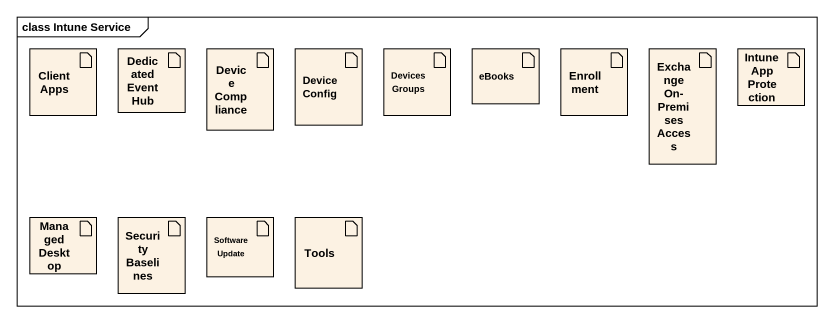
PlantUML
@startuml
mainframe class Intune Service
artifact "Client Apps" as Client_Apps
artifact "Dedicated Event Hub" as Dedicated_Event_Hub
artifact "Device Compliance" as Device_Compliance
artifact "Device Config" as Device_Config
artifact "Devices Groups" as Devices_Groups
artifact eBooks
artifact Enrollment
artifact "Exchange On-Premises Access" as Exchange_On_Premises_Access
artifact "Intune App Protection" as Intune_App_Protection
artifact "Managed Desktop" as Managed_Desktop
artifact "Security Baselines" as Security_Baselines
artifact "Software Update" as Software_Update
artifact Tools
@enduml
